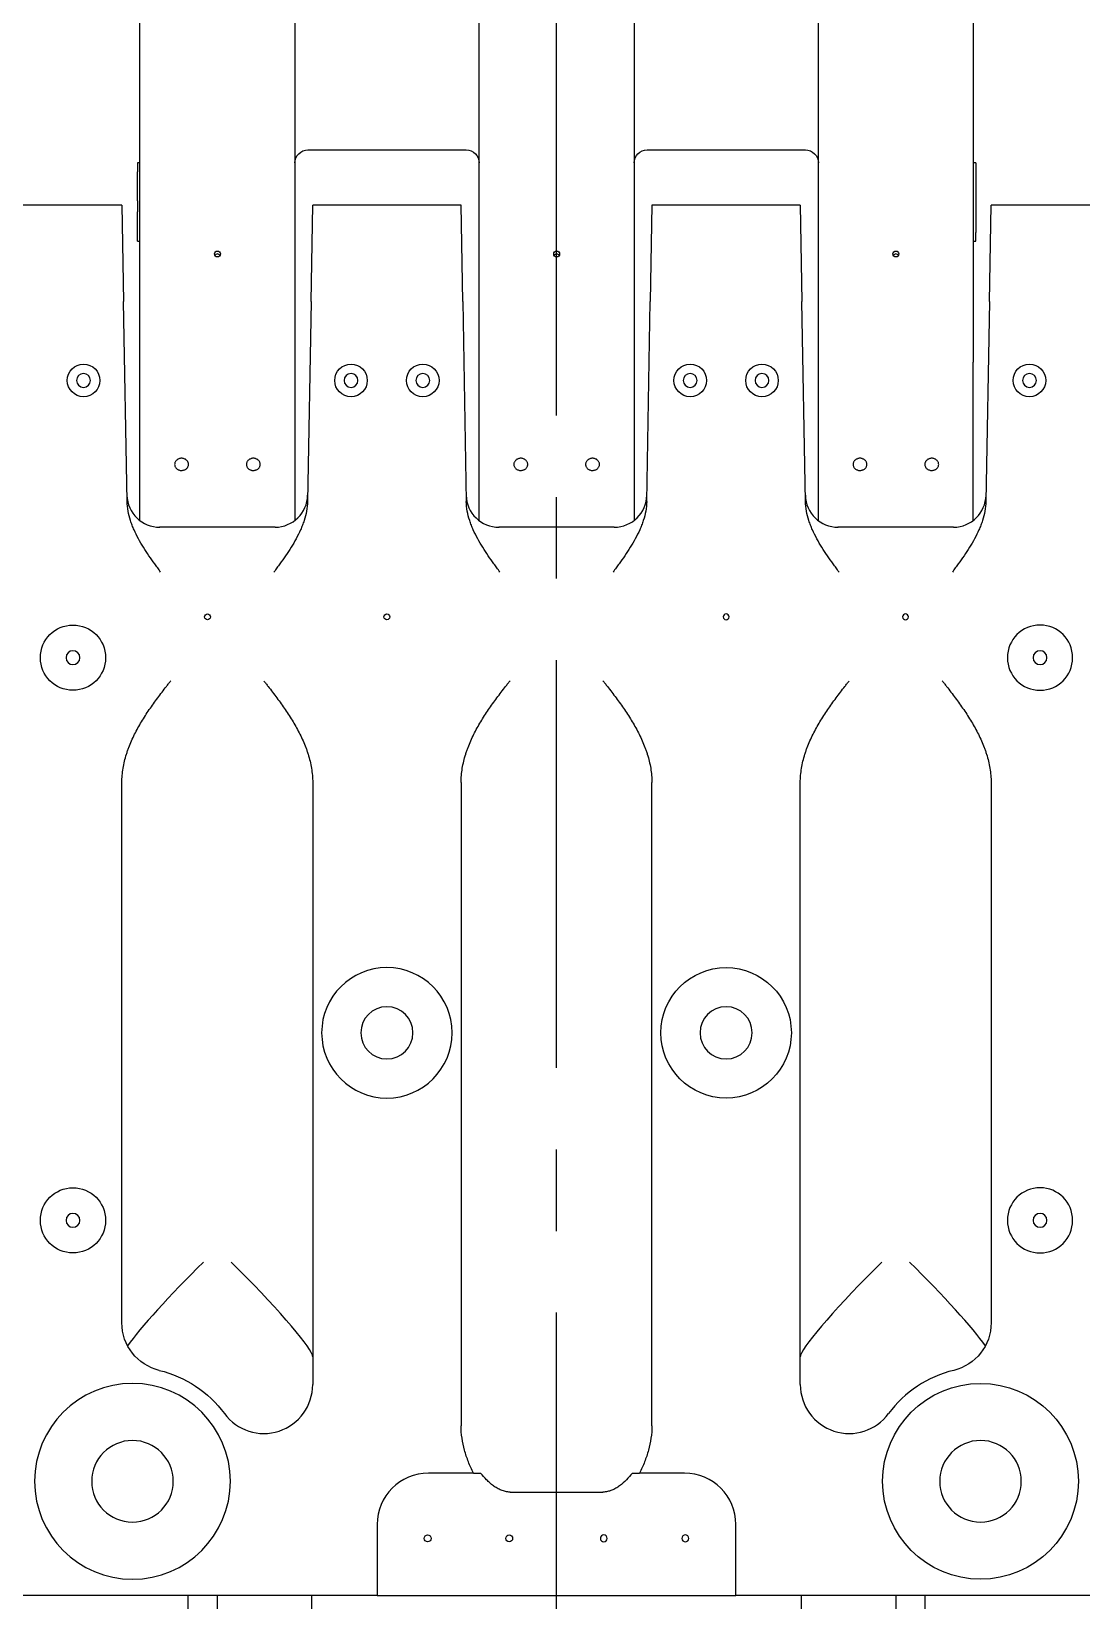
# Model space of a CAD drawing. Header units: millimetres. Extents: x 10462777 to 22643323, y 453826 to 1389191.
# Drawn here: x 11281786 to 11282430, y 580603 to 581565 of the extents above; entities that cross this region are included whole.
import ezdxf

# ---------------------------------------------------------------- set-up
doc = ezdxf.new("R2010")
doc.units = ezdxf.units.MM
doc.header["$LTSCALE"] = 200
doc.header["$MEASUREMENT"] = 0
doc.linetypes.add('CENTER', pattern=[2, 1.25, -0.25, 0.25, -0.25])
doc.linetypes.add('PHANTOM', pattern=[2.5, 1.25, -0.25, 0.25, -0.25, 0.25, -0.25])
doc.layers.get('0').update_dxf_attribs({"linetype": 'CONTINUOUS'})
doc.layers.add('1', color=1, linetype='CENTER')
doc.layers.add('2', color=2, linetype='CONTINUOUS')
doc.layers.add('LAYOUT', color=8, linetype='CONTINUOUS', lineweight=25)

# ---------------------------------------------------------------- blocks, each defined once
blk = doc.blocks.new('A$C7DA30AB0')
at = {"layer": 'LAYOUT', "color": 6, "linetype": 'PHANTOM'}
blk.add_circle((3030.45, 3025.99, 0), 2693.02, dxfattribs=at)

msp = doc.modelspace()

# ---------------------------------------------------------------- linework, layer by layer
at = {"layer": '1', "color": 23, "linetype": 'CENTER'}
msp.add_line((11282107.87228, 579329.36568, 0), (11282107.87228, 587294.33381, 0), dxfattribs=at)
at = {"layer": '2', "color": 124, "linetype": 'Continuous'}
for p, q in [((11281852.46866, 581362.16834, 0), (11281852.46866, 581854.12157, 0)), ((11281947.47001, 581854.12157, 0), (11281947.47001, 581362.16834, 0)), ((11282060.47161, 581362.16834, 0), (11282060.47161, 581854.12157, 0)), ((11282155.47296, 581854.12157, 0), (11282155.47296, 581362.16834, 0)), ((11282268.47457, 581362.16834, 0), (11282268.47457, 581854.12157, 0)), ((11282363.47591, 581854.12157, 0), (11282363.47591, 581362.16834, 0)), ((11281955.47012, 581492.24045, 0), (11282052.4715, 581492.24045, 0)), ((11282163.47307, 581492.24045, 0), (11282260.47445, 581492.24045, 0)), ((11281852.46866, 581484.2178, 0), (11281850.96864, 581484.2178, 0)), ((11281850.96864, 581484.2178, 0), (11281850.96864, 581478.88317, 0)), ((11282364.97594, 581484.2178, 0), (11282363.47591, 581484.2178, 0)), ((11282364.97594, 581484.2178, 0), (11282364.97594, 581484.18079, 0)), ((11282364.97594, 581484.18079, 0), (11282364.97594, 581466.10268, 0)), ((11281850.96864, 581460.99396, 0), (11281850.96864, 581478.88317, 0)), ((11281850.96864, 581460.99396, 0), (11281850.96864, 581454.36544, 0)), ((11282364.97594, 581466.1397, 0), (11282364.97594, 581459.47416, 0)), ((11281841.3685, 581458.41265, 0), (11281750.36721, 581458.41265, 0)), ((11281841.3685, 581458.41265, 0), (11281842.40001, 581399.31722, 0)), ((11281850.96864, 581436.28733, 0), (11281850.96864, 581454.36544, 0)), ((11281957.33865, 581399.31722, 0), (11281958.37016, 581458.41265, 0)), ((11282049.37145, 581458.41265, 0), (11281958.37016, 581458.41265, 0)), ((11282050.40297, 581399.31722, 0), (11282049.37145, 581458.41265, 0)), ((11282166.37312, 581458.41265, 0), (11282165.3416, 581399.31722, 0)), ((11282257.37441, 581458.41265, 0), (11282166.37312, 581458.41265, 0)), ((11282257.37441, 581458.41265, 0), (11282258.40592, 581399.31722, 0)), ((11282364.97594, 581459.47416, 0), (11282364.97594, 581441.58495, 0)), ((11282373.34456, 581399.31722, 0), (11282374.37607, 581458.41265, 0)), ((11282465.97737, 581458.41265, 0), (11282374.37607, 581458.41265, 0)), ((11281850.96864, 581436.25032, 0), (11281850.96864, 581436.28733, 0)), ((11281850.96864, 581436.25032, 0), (11281852.46866, 581436.25032, 0)), ((11282363.47591, 581436.25032, 0), (11282364.97594, 581436.25032, 0)), ((11282364.97594, 581436.25032, 0), (11282364.97594, 581441.58495, 0)), ((11281844.53953, 581276.74454, 0), (11281842.40001, 581399.31722, 0)), ((11281957.33865, 581399.31722, 0), (11281955.19913, 581276.74454, 0)), ((11282050.40297, 581399.31722, 0), (11282052.54248, 581276.74454, 0)), ((11282163.20209, 581276.74454, 0), (11282165.3416, 581399.31722, 0)), ((11282260.54544, 581276.74454, 0), (11282258.40592, 581399.31722, 0)), ((11282373.34456, 581399.31722, 0), (11282371.20504, 581276.74454, 0)), ((11281852.46866, 581264.91036, 0), (11281852.46866, 581362.16834, 0)), ((11281947.47001, 581362.16834, 0), (11281947.47001, 581265.06154, 0)), ((11282060.47161, 581264.91036, 0), (11282060.47161, 581362.16834, 0)), ((11282155.47296, 581362.16834, 0), (11282155.47296, 581265.06154, 0)), ((11282268.47457, 581264.91036, 0), (11282268.47457, 581362.16834, 0)), ((11282363.47591, 581265.06154, 0), (11282363.47591, 581362.16834, 0)), ((11281935.26851, 581260.90984, 0), (11281864.47015, 581260.90984, 0)), ((11282143.27147, 581260.90984, 0), (11282072.4731, 581260.90984, 0)), ((11282351.27442, 581260.90984, 0), (11282280.47606, 581260.90984, 0)), ((11281841.3685, 580773.10245, 0), (11281841.3685, 581104.32252, 0)), ((11281958.37016, 581104.32252, 0), (11281958.37016, 580735.22986, 0)), ((11282049.37145, 581104.32252, 0), (11282049.37145, 580709.98565, 0)), ((11282166.37312, 580709.98565, 0), (11282166.37312, 581104.32252, 0)), ((11282257.37441, 580735.22986, 0), (11282257.37441, 581104.32252, 0)), ((11282374.37607, 581104.32252, 0), (11282374.37607, 580773.10245, 0)), ((11282056.91223, 580680.9016, 0), (11282029.37117, 580680.9016, 0)), ((11282186.3734, 580680.9016, 0), (11282158.83234, 580680.9016, 0)), ((11282079.37188, 580669.32958, 0), (11282136.37269, 580669.32958, 0)), ((11281997.87072, 580649.40116, 0), (11281997.87072, 580605.90054, 0)), ((11282217.87385, 580605.90054, 0), (11282217.87385, 580649.40116, 0)), ((11281997.87072, 580605.90054, 0), (11281780.86764, 580605.90054, 0)), ((11281997.87072, 580605.90054, 0), (11282217.87385, 580605.90054, 0)), ((11282434.87693, 580605.90054, 0), (11282217.87385, 580605.90054, 0))]:
    msp.add_line(p, q, dxfattribs=at)
at = {"layer": '2', "color": 252, "linetype": 'Continuous'}
for p, q in [((11281881.86907, 580605.90054, 0), (11281881.86907, 580465.89855, 0)), ((11281899.86933, 580605.90054, 0), (11281899.86933, 580591.47283, 0)), ((11281957.87015, 580565.93515, 0), (11281957.87015, 580605.90054, 0)), ((11282257.87441, 580605.90054, 0), (11282257.87441, 580565.93515, 0)), ((11282315.87524, 580605.90054, 0), (11282315.87524, 580580.74893, 0)), ((11282333.87549, 580465.89855, 0), (11282333.87549, 580605.90054, 0))]:
    msp.add_line(p, q, dxfattribs=at)
at = {"layer": '2', "color": 124, "linetype": 'Continuous'}
for centre, radius in [((11281817.86816, 581350.91112, 0), 10.00014), ((11281981.87049, 581350.91112, 0), 10.00014), ((11282025.87112, 581350.91112, 0), 10.00014), ((11282189.87345, 581350.91112, 0), 10.00014), ((11282233.87407, 581350.91112, 0), 10.00014), ((11282397.8764, 581350.91112, 0), 10.00014), ((11281893.86924, 581205.90906, 0), 1.80003), ((11282003.87081, 581205.90906, 0), 1.80003), ((11281811.36807, 581180.90871, 0), 20.00028), ((11282211.87376, 580950.90544, 0), 40.00057), ((11281811.36807, 580835.9038, 0), 20.00028), ((11282367.87598, 580675.90153, 0), 60.00085), ((11282028.87116, 580640.90104, 0), 2.10003), ((11282078.87187, 580640.90104, 0), 2.10003)]:
    msp.add_circle(centre, radius, dxfattribs=at)
at = {"layer": '2', "color": 124, "linetype": 'Continuous', "extrusion": (0, 0, -1)}
for centre, radius in [((-11281817.86816, 581350.91112, 0), 4.25006), ((-11281981.87049, 581350.91112, 0), 4.25006), ((-11282025.87112, 581350.91112, 0), 4.25006), ((-11282189.87345, 581350.91112, 0), 4.25006), ((-11282233.87407, 581350.91112, 0), 4.25006), ((-11282397.8764, 581350.91112, 0), 4.25006), ((-11282211.87376, 581205.90906, 0), 1.80003), ((-11282321.87532, 581205.90906, 0), 1.80003), ((-11282404.3765, 581180.90871, 0), 20.00028), ((-11281811.36807, 581180.90871, 0), 4.25006), ((-11282404.3765, 581180.90871, 0), 4.25006), ((-11282003.87081, 580950.90544, 0), 40.00057), ((-11282003.87081, 580950.90544, 0), 16.00023), ((-11282211.87376, 580950.90544, 0), 16.00023), ((-11282404.3765, 580835.9038, 0), 20.00028), ((-11281811.36807, 580835.9038, 0), 4.25006), ((-11282404.3765, 580835.9038, 0), 4.25006), ((-11281847.86859, 580675.90153, 0), 60.00085), ((-11281847.86859, 580675.90153, 0), 25.02536), ((-11282367.87598, 580675.90153, 0), 25.02536), ((-11282136.8727, 580640.90104, 0), 2.10003), ((-11282186.87341, 580640.90104, 0), 2.10003)]:
    msp.add_circle(centre, radius, dxfattribs=at)
for centre, radius, start, end in [((-11281955.47012, 581484.24034, 0), 8.00011, 0, 90), ((-11282052.4715, 581484.24034, 0), 8.00011, 90, 180), ((-11282163.47307, 581484.24034, 0), 8.00011, 0, 90), ((-11282260.47445, 581484.24034, 0), 8.00011, 90, 180), ((-11281871.36892, 580773.10245, 0), 30.00043, 283.59162274, 0), ((-11282344.37564, 580773.10245, 0), 30.00043, 180, 256.40837726), ((-11281847.86859, 580675.90153, 0), 70.00099, 103.59162274, 143.6102553)]:
    msp.add_arc(centre, radius, start, end, dxfattribs=at)
at = {"layer": '2', "color": 124, "linetype": 'Continuous'}
for centre, radius, start, end in [((11281864.47015, 581280.91013, 0), 20.00028, 180.99999996, 270.55291165), ((11281935.26851, 581280.91013, 0), 20.00028, 270.17483988, 359.00000004), ((11282072.4731, 581280.91013, 0), 20.00028, 180.99999996, 270.55291165), ((11282143.27147, 581280.91013, 0), 20.00028, 270.17483988, 359.00000004), ((11282280.47606, 581280.91013, 0), 20.00028, 180.99999996, 270.55291165), ((11282351.27442, 581280.91013, 0), 20.00028, 270.17483988, 359.00000004), ((11282367.87598, 580675.90153, 0), 70.00099, 103.59162274, 143.6102553), ((11281928.36973, 580735.22986, 0), 30.00043, 216.3897447, 0), ((11282287.37483, 580735.22986, 0), 30.00043, 180, 323.6102553), ((11282029.37117, 580649.40116, 0), 31.50045, 90, 180), ((11282186.3734, 580649.40116, 0), 31.50045, 0, 90)]:
    msp.add_arc(centre, radius, start, end, dxfattribs=at)
for centre in [(11281899.96933, 581428.42756, 0), (11282107.97229, 581428.42756, 0), (11282315.97524, 581428.42756, 0)]:
    msp.add_ellipse(centre, major_axis=(1.80003, 0), ratio=0.993830785, dxfattribs=at)
for centre, major_axis, ratio, start_param, end_param in [((11281899.96933, 581426.65302, 0), (1.80003, 0), 0.993830785, 0.519048081, 2.622539926), ((11282107.97229, 581426.65302, 0), (1.80003, 0), 0.993830785, 0.519048081, 2.622539926), ((11282315.97524, 581426.65302, 0), (1.80003, 0), 0.993830785, 0.519048081, 2.622539926), ((11281891.36921, 580801.62575, 0), (-49.81044, -49.81044), 0.087488664, 4.625122518, 5.819255732), ((11281908.36945, 580801.62575, 0), (-49.81044, 49.81044), 0.087488664, 3.316125579, 4.799655443), ((11282307.37512, 580801.62575, 0), (-49.81044, -49.81044), 0.087488664, 4.625122518, 6.108652382), ((11282324.37536, 580801.62575, 0), (-49.81044, 49.81044), 0.087488664, 3.605522229, 4.799655443), ((11281908.36945, 580752.19657, 0), (-50.00071, 0), 0.259807691, 3.141592654, 3.228859116), ((11282307.37512, 580752.19657, 0), (-50.00071, 0), 0.259807691, 6.195918845, 6.283185307)]:
    msp.add_ellipse(centre, major_axis=major_axis, ratio=ratio, start_param=start_param, end_param=end_param, dxfattribs=at)
for points, knots in [([(11281873.71896, 581299.39766, 0), (11281873.71896, 581299.64413, 0), (11281873.74651, 581299.887, 0), (11281873.85448, 581300.36579, 0), (11281873.93621, 581300.6042, 0), (11281874.14954, 581301.05968, 0), (11281874.28008, 581301.27614, 0), (11281874.5885, 581301.68648, 0), (11281874.768, 581301.88111, 0), (11281875.16009, 581302.23045, 0), (11281875.37404, 581302.38747, 0), (11281875.83861, 581302.66506, 0), (11281876.08595, 581302.78318, 0), (11281876.59734, 581302.97294, 0), (11281876.86516, 581303.04605, 0), (11281877.41378, 581303.14391, 0), (11281877.68955, 581303.16813, 0), (11281878.24395, 581303.16839, 0), (11281878.52551, 581303.14365, 0), (11281879.07061, 581303.04648, 0), (11281879.33556, 581302.9746, 0), (11281879.85014, 581302.78414, 0), (11281880.09904, 581302.6651, 0), (11281880.55963, 581302.39028, 0), (11281880.77431, 581302.23354, 0), (11281881.17121, 581301.88021, 0), (11281881.34741, 581301.68886, 0), (11281881.65531, 581301.2801, 0), (11281881.78838, 581301.0599, 0), (11281882.00186, 581300.60416, 0), (11281882.08228, 581300.37016, 0), (11281882.19109, 581299.89021, 0), (11281882.21898, 581299.64244, 0), (11281882.21918, 581299.15553, 0), (11281882.19238, 581298.91407, 0), (11281882.08389, 581298.43517, 0), (11281882.00235, 581298.20083, 0), (11281881.79081, 581297.75549, 0), (11281881.65946, 581297.54117, 0), (11281881.34876, 581297.13745, 0), (11281881.17292, 581296.95208, 0), (11281880.78144, 581296.61306, 0), (11281880.56307, 581296.45809, 0), (11281880.10098, 581296.19166, 0), (11281879.857, 581296.07916, 0), (11281879.3431, 581295.89544, 0), (11281879.07284, 581295.82486, 0), (11281878.52954, 581295.73167, 0), (11281878.25364, 581295.70785, 0), (11281877.693, 581295.70736, 0), (11281877.41572, 581295.73086, 0), (11281876.87254, 581295.82318, 0), (11281876.60309, 581295.89302, 0), (11281876.08757, 581296.07634, 0), (11281875.84333, 581296.18858, 0), (11281875.38145, 581296.45384, 0), (11281875.16248, 581296.60858, 0), (11281874.76986, 581296.94738, 0), (11281874.59384, 581297.13238, 0), (11281874.28313, 581297.53441, 0), (11281874.1505, 581297.74972, 0), (11281873.93807, 581298.19473, 0), (11281873.85651, 581298.42723, 0), (11281873.74652, 581298.90783, 0), (11281873.71896, 581299.15119, 0), (11281873.71896, 581299.39766, 0)], [0, 0, 0, 0, 0.03125, 0.03125, 0.0625, 0.0625, 0.09375, 0.09375, 0.125, 0.125, 0.15625, 0.15625, 0.1875, 0.1875, 0.21875, 0.21875, 0.25, 0.25, 0.28125, 0.28125, 0.3125, 0.3125, 0.34375, 0.34375, 0.375, 0.375, 0.40625, 0.40625, 0.4375, 0.4375, 0.46875, 0.46875, 0.5, 0.5, 0.53125, 0.53125, 0.5625, 0.5625, 0.59375, 0.59375, 0.625, 0.625, 0.65625, 0.65625, 0.6875, 0.6875, 0.71875, 0.71875, 0.75, 0.75, 0.78125, 0.78125, 0.8125, 0.8125, 0.84375, 0.84375, 0.875, 0.875, 0.90625, 0.90625, 0.9375, 0.9375, 0.96875, 0.96875, 1, 1, 1, 1]), ([(11281917.71958, 581299.39766, 0), (11281917.71958, 581299.64413, 0), (11281917.74714, 581299.887, 0), (11281917.85511, 581300.36579, 0), (11281917.93683, 581300.6042, 0), (11281918.15016, 581301.05968, 0), (11281918.28071, 581301.27614, 0), (11281918.58913, 581301.68648, 0), (11281918.76863, 581301.88111, 0), (11281919.16072, 581302.23045, 0), (11281919.37467, 581302.38747, 0), (11281919.83923, 581302.66506, 0), (11281920.08658, 581302.78318, 0), (11281920.59797, 581302.97294, 0), (11281920.86579, 581303.04605, 0), (11281921.4144, 581303.14391, 0), (11281921.69018, 581303.16813, 0), (11281922.24458, 581303.16839, 0), (11281922.52614, 581303.14365, 0), (11281923.07124, 581303.04648, 0), (11281923.33618, 581302.9746, 0), (11281923.85077, 581302.78414, 0), (11281924.09966, 581302.6651, 0), (11281924.56025, 581302.39028, 0), (11281924.77493, 581302.23354, 0), (11281925.17184, 581301.88021, 0), (11281925.34803, 581301.68886, 0), (11281925.65593, 581301.2801, 0), (11281925.78901, 581301.0599, 0), (11281926.00248, 581300.60416, 0), (11281926.0829, 581300.37016, 0), (11281926.19171, 581299.89021, 0), (11281926.21961, 581299.64244, 0), (11281926.2198, 581299.15553, 0), (11281926.19301, 581298.91407, 0), (11281926.08452, 581298.43517, 0), (11281926.00298, 581298.20083, 0), (11281925.79144, 581297.75549, 0), (11281925.66008, 581297.54117, 0), (11281925.34938, 581297.13745, 0), (11281925.17354, 581296.95208, 0), (11281924.78206, 581296.61306, 0), (11281924.5637, 581296.45809, 0), (11281924.1016, 581296.19166, 0), (11281923.85762, 581296.07916, 0), (11281923.34372, 581295.89544, 0), (11281923.07346, 581295.82486, 0), (11281922.53017, 581295.73167, 0), (11281922.25426, 581295.70785, 0), (11281921.69362, 581295.70736, 0), (11281921.41635, 581295.73086, 0), (11281920.87316, 581295.82318, 0), (11281920.60371, 581295.89302, 0), (11281920.0882, 581296.07634, 0), (11281919.84395, 581296.18858, 0), (11281919.38207, 581296.45384, 0), (11281919.16311, 581296.60858, 0), (11281918.77048, 581296.94738, 0), (11281918.59447, 581297.13238, 0), (11281918.28376, 581297.53441, 0), (11281918.15112, 581297.74972, 0), (11281917.93869, 581298.19473, 0), (11281917.85714, 581298.42723, 0), (11281917.74714, 581298.90783, 0), (11281917.71958, 581299.15119, 0), (11281917.71958, 581299.39766, 0)], [0, 0, 0, 0, 0.03125, 0.03125, 0.0625, 0.0625, 0.09375, 0.09375, 0.125, 0.125, 0.15625, 0.15625, 0.1875, 0.1875, 0.21875, 0.21875, 0.25, 0.25, 0.28125, 0.28125, 0.3125, 0.3125, 0.34375, 0.34375, 0.375, 0.375, 0.40625, 0.40625, 0.4375, 0.4375, 0.46875, 0.46875, 0.5, 0.5, 0.53125, 0.53125, 0.5625, 0.5625, 0.59375, 0.59375, 0.625, 0.625, 0.65625, 0.65625, 0.6875, 0.6875, 0.71875, 0.71875, 0.75, 0.75, 0.78125, 0.78125, 0.8125, 0.8125, 0.84375, 0.84375, 0.875, 0.875, 0.90625, 0.90625, 0.9375, 0.9375, 0.96875, 0.96875, 1, 1, 1, 1]), ([(11282081.72191, 581299.39766, 0), (11282081.72191, 581299.64413, 0), (11282081.74947, 581299.887, 0), (11282081.85744, 581300.36579, 0), (11282081.93916, 581300.6042, 0), (11282082.15249, 581301.05968, 0), (11282082.28304, 581301.27614, 0), (11282082.59146, 581301.68648, 0), (11282082.77095, 581301.88111, 0), (11282083.16305, 581302.23045, 0), (11282083.377, 581302.38747, 0), (11282083.84156, 581302.66506, 0), (11282084.08891, 581302.78318, 0), (11282084.6003, 581302.97294, 0), (11282084.86812, 581303.04605, 0), (11282085.41673, 581303.14391, 0), (11282085.69251, 581303.16813, 0), (11282086.24691, 581303.16839, 0), (11282086.52846, 581303.14365, 0), (11282087.07357, 581303.04648, 0), (11282087.33851, 581302.9746, 0), (11282087.8531, 581302.78414, 0), (11282088.10199, 581302.6651, 0), (11282088.56258, 581302.39028, 0), (11282088.77726, 581302.23354, 0), (11282089.17417, 581301.88021, 0), (11282089.35036, 581301.68886, 0), (11282089.65826, 581301.2801, 0), (11282089.79134, 581301.0599, 0), (11282090.00481, 581300.60416, 0), (11282090.08523, 581300.37016, 0), (11282090.19404, 581299.89021, 0), (11282090.22193, 581299.64244, 0), (11282090.22213, 581299.15553, 0), (11282090.19534, 581298.91407, 0), (11282090.08685, 581298.43517, 0), (11282090.00531, 581298.20083, 0), (11282089.79377, 581297.75549, 0), (11282089.66241, 581297.54117, 0), (11282089.35171, 581297.13745, 0), (11282089.17587, 581296.95208, 0), (11282088.78439, 581296.61306, 0), (11282088.56603, 581296.45809, 0), (11282088.10393, 581296.19166, 0), (11282087.85995, 581296.07916, 0), (11282087.34605, 581295.89544, 0), (11282087.07579, 581295.82486, 0), (11282086.5325, 581295.73167, 0), (11282086.25659, 581295.70785, 0), (11282085.69595, 581295.70736, 0), (11282085.41868, 581295.73086, 0), (11282084.87549, 581295.82318, 0), (11282084.60604, 581295.89302, 0), (11282084.09053, 581296.07634, 0), (11282083.84628, 581296.18858, 0), (11282083.3844, 581296.45384, 0), (11282083.16544, 581296.60858, 0), (11282082.77281, 581296.94738, 0), (11282082.5968, 581297.13238, 0), (11282082.28609, 581297.53441, 0), (11282082.15345, 581297.74972, 0), (11282081.94102, 581298.19473, 0), (11282081.85947, 581298.42723, 0), (11282081.74947, 581298.90783, 0), (11282081.72191, 581299.15119, 0), (11282081.72191, 581299.39766, 0)], [0, 0, 0, 0, 0.03125, 0.03125, 0.0625, 0.0625, 0.09375, 0.09375, 0.125, 0.125, 0.15625, 0.15625, 0.1875, 0.1875, 0.21875, 0.21875, 0.25, 0.25, 0.28125, 0.28125, 0.3125, 0.3125, 0.34375, 0.34375, 0.375, 0.375, 0.40625, 0.40625, 0.4375, 0.4375, 0.46875, 0.46875, 0.5, 0.5, 0.53125, 0.53125, 0.5625, 0.5625, 0.59375, 0.59375, 0.625, 0.625, 0.65625, 0.65625, 0.6875, 0.6875, 0.71875, 0.71875, 0.75, 0.75, 0.78125, 0.78125, 0.8125, 0.8125, 0.84375, 0.84375, 0.875, 0.875, 0.90625, 0.90625, 0.9375, 0.9375, 0.96875, 0.96875, 1, 1, 1, 1]), ([(11282125.72254, 581299.39766, 0), (11282125.72254, 581299.64413, 0), (11282125.75009, 581299.887, 0), (11282125.85806, 581300.36579, 0), (11282125.93978, 581300.6042, 0), (11282126.15312, 581301.05968, 0), (11282126.28366, 581301.27614, 0), (11282126.59208, 581301.68648, 0), (11282126.77158, 581301.88111, 0), (11282127.16367, 581302.23045, 0), (11282127.37762, 581302.38747, 0), (11282127.84219, 581302.66506, 0), (11282128.08953, 581302.78318, 0), (11282128.60092, 581302.97294, 0), (11282128.86874, 581303.04605, 0), (11282129.41736, 581303.14391, 0), (11282129.69313, 581303.16813, 0), (11282130.24753, 581303.16839, 0), (11282130.52909, 581303.14365, 0), (11282131.07419, 581303.04648, 0), (11282131.33914, 581302.9746, 0), (11282131.85372, 581302.78414, 0), (11282132.10262, 581302.6651, 0), (11282132.56321, 581302.39028, 0), (11282132.77789, 581302.23354, 0), (11282133.17479, 581301.88021, 0), (11282133.35099, 581301.68886, 0), (11282133.65889, 581301.2801, 0), (11282133.79196, 581301.0599, 0), (11282134.00544, 581300.60416, 0), (11282134.08586, 581300.37016, 0), (11282134.19467, 581299.89021, 0), (11282134.22256, 581299.64244, 0), (11282134.22276, 581299.15553, 0), (11282134.19596, 581298.91407, 0), (11282134.08747, 581298.43517, 0), (11282134.00593, 581298.20083, 0), (11282133.79439, 581297.75549, 0), (11282133.66304, 581297.54117, 0), (11282133.35234, 581297.13745, 0), (11282133.17649, 581296.95208, 0), (11282132.78502, 581296.61306, 0), (11282132.56665, 581296.45809, 0), (11282132.10456, 581296.19166, 0), (11282131.86058, 581296.07916, 0), (11282131.34667, 581295.89544, 0), (11282131.07641, 581295.82486, 0), (11282130.53312, 581295.73167, 0), (11282130.25722, 581295.70785, 0), (11282129.69658, 581295.70736, 0), (11282129.4193, 581295.73086, 0), (11282128.87612, 581295.82318, 0), (11282128.60667, 581295.89302, 0), (11282128.09115, 581296.07634, 0), (11282127.84691, 581296.18858, 0), (11282127.38502, 581296.45384, 0), (11282127.16606, 581296.60858, 0), (11282126.77344, 581296.94738, 0), (11282126.59742, 581297.13238, 0), (11282126.28671, 581297.53441, 0), (11282126.15408, 581297.74972, 0), (11282125.94165, 581298.19473, 0), (11282125.86009, 581298.42723, 0), (11282125.7501, 581298.90783, 0), (11282125.72254, 581299.15119, 0), (11282125.72254, 581299.39766, 0)], [0, 0, 0, 0, 0.03125, 0.03125, 0.0625, 0.0625, 0.09375, 0.09375, 0.125, 0.125, 0.15625, 0.15625, 0.1875, 0.1875, 0.21875, 0.21875, 0.25, 0.25, 0.28125, 0.28125, 0.3125, 0.3125, 0.34375, 0.34375, 0.375, 0.375, 0.40625, 0.40625, 0.4375, 0.4375, 0.46875, 0.46875, 0.5, 0.5, 0.53125, 0.53125, 0.5625, 0.5625, 0.59375, 0.59375, 0.625, 0.625, 0.65625, 0.65625, 0.6875, 0.6875, 0.71875, 0.71875, 0.75, 0.75, 0.78125, 0.78125, 0.8125, 0.8125, 0.84375, 0.84375, 0.875, 0.875, 0.90625, 0.90625, 0.9375, 0.9375, 0.96875, 0.96875, 1, 1, 1, 1]), ([(11282289.72487, 581299.39766, 0), (11282289.72487, 581299.64413, 0), (11282289.75242, 581299.887, 0), (11282289.86039, 581300.36579, 0), (11282289.94211, 581300.6042, 0), (11282290.15545, 581301.05968, 0), (11282290.28599, 581301.27614, 0), (11282290.59441, 581301.68648, 0), (11282290.77391, 581301.88111, 0), (11282291.166, 581302.23045, 0), (11282291.37995, 581302.38747, 0), (11282291.84452, 581302.66506, 0), (11282292.09186, 581302.78318, 0), (11282292.60325, 581302.97294, 0), (11282292.87107, 581303.04605, 0), (11282293.41969, 581303.14391, 0), (11282293.69546, 581303.16813, 0), (11282294.24986, 581303.16839, 0), (11282294.53142, 581303.14365, 0), (11282295.07652, 581303.04648, 0), (11282295.34147, 581302.9746, 0), (11282295.85605, 581302.78414, 0), (11282296.10495, 581302.6651, 0), (11282296.56554, 581302.39028, 0), (11282296.78022, 581302.23354, 0), (11282297.17712, 581301.88021, 0), (11282297.35332, 581301.68886, 0), (11282297.66122, 581301.2801, 0), (11282297.79429, 581301.0599, 0), (11282298.00777, 581300.60416, 0), (11282298.08818, 581300.37016, 0), (11282298.197, 581299.89021, 0), (11282298.22489, 581299.64244, 0), (11282298.22509, 581299.15553, 0), (11282298.19829, 581298.91407, 0), (11282298.0898, 581298.43517, 0), (11282298.00826, 581298.20083, 0), (11282297.79672, 581297.75549, 0), (11282297.66537, 581297.54117, 0), (11282297.35467, 581297.13745, 0), (11282297.17882, 581296.95208, 0), (11282296.78735, 581296.61306, 0), (11282296.56898, 581296.45809, 0), (11282296.10689, 581296.19166, 0), (11282295.86291, 581296.07916, 0), (11282295.349, 581295.89544, 0), (11282295.07874, 581295.82486, 0), (11282294.53545, 581295.73167, 0), (11282294.25954, 581295.70785, 0), (11282293.69891, 581295.70736, 0), (11282293.42163, 581295.73086, 0), (11282292.87845, 581295.82318, 0), (11282292.609, 581295.89302, 0), (11282292.09348, 581296.07634, 0), (11282291.84923, 581296.18858, 0), (11282291.38735, 581296.45384, 0), (11282291.16839, 581296.60858, 0), (11282290.77577, 581296.94738, 0), (11282290.59975, 581297.13238, 0), (11282290.28904, 581297.53441, 0), (11282290.15641, 581297.74972, 0), (11282289.94397, 581298.19473, 0), (11282289.86242, 581298.42723, 0), (11282289.75243, 581298.90783, 0), (11282289.72487, 581299.15119, 0), (11282289.72487, 581299.39766, 0)], [0, 0, 0, 0, 0.03125, 0.03125, 0.0625, 0.0625, 0.09375, 0.09375, 0.125, 0.125, 0.15625, 0.15625, 0.1875, 0.1875, 0.21875, 0.21875, 0.25, 0.25, 0.28125, 0.28125, 0.3125, 0.3125, 0.34375, 0.34375, 0.375, 0.375, 0.40625, 0.40625, 0.4375, 0.4375, 0.46875, 0.46875, 0.5, 0.5, 0.53125, 0.53125, 0.5625, 0.5625, 0.59375, 0.59375, 0.625, 0.625, 0.65625, 0.65625, 0.6875, 0.6875, 0.71875, 0.71875, 0.75, 0.75, 0.78125, 0.78125, 0.8125, 0.8125, 0.84375, 0.84375, 0.875, 0.875, 0.90625, 0.90625, 0.9375, 0.9375, 0.96875, 0.96875, 1, 1, 1, 1]), ([(11282333.72549, 581299.39766, 0), (11282333.72549, 581299.64413, 0), (11282333.75305, 581299.887, 0), (11282333.86102, 581300.36579, 0), (11282333.94274, 581300.6042, 0), (11282334.15607, 581301.05968, 0), (11282334.28662, 581301.27614, 0), (11282334.59504, 581301.68648, 0), (11282334.77453, 581301.88111, 0), (11282335.16663, 581302.23045, 0), (11282335.38058, 581302.38747, 0), (11282335.84514, 581302.66506, 0), (11282336.09249, 581302.78318, 0), (11282336.60388, 581302.97294, 0), (11282336.87169, 581303.04605, 0), (11282337.42031, 581303.14391, 0), (11282337.69609, 581303.16813, 0), (11282338.25049, 581303.16839, 0), (11282338.53204, 581303.14365, 0), (11282339.07715, 581303.04648, 0), (11282339.34209, 581302.9746, 0), (11282339.85668, 581302.78414, 0), (11282340.10557, 581302.6651, 0), (11282340.56616, 581302.39028, 0), (11282340.78084, 581302.23354, 0), (11282341.17775, 581301.88021, 0), (11282341.35394, 581301.68886, 0), (11282341.66184, 581301.2801, 0), (11282341.79492, 581301.0599, 0), (11282342.00839, 581300.60416, 0), (11282342.08881, 581300.37016, 0), (11282342.19762, 581299.89021, 0), (11282342.22551, 581299.64244, 0), (11282342.22571, 581299.15553, 0), (11282342.19892, 581298.91407, 0), (11282342.09043, 581298.43517, 0), (11282342.00889, 581298.20083, 0), (11282341.79735, 581297.75549, 0), (11282341.66599, 581297.54117, 0), (11282341.35529, 581297.13745, 0), (11282341.17945, 581296.95208, 0), (11282340.78797, 581296.61306, 0), (11282340.56961, 581296.45809, 0), (11282340.10751, 581296.19166, 0), (11282339.86353, 581296.07916, 0), (11282339.34963, 581295.89544, 0), (11282339.07937, 581295.82486, 0), (11282338.53608, 581295.73167, 0), (11282338.26017, 581295.70785, 0), (11282337.69953, 581295.70736, 0), (11282337.42226, 581295.73086, 0), (11282336.87907, 581295.82318, 0), (11282336.60962, 581295.89302, 0), (11282336.09411, 581296.07634, 0), (11282335.84986, 581296.18858, 0), (11282335.38798, 581296.45384, 0), (11282335.16902, 581296.60858, 0), (11282334.77639, 581296.94738, 0), (11282334.60038, 581297.13238, 0), (11282334.28967, 581297.53441, 0), (11282334.15703, 581297.74972, 0), (11282333.9446, 581298.19473, 0), (11282333.86304, 581298.42723, 0), (11282333.75305, 581298.90783, 0), (11282333.72549, 581299.15119, 0), (11282333.72549, 581299.39766, 0)], [0, 0, 0, 0, 0.03125, 0.03125, 0.0625, 0.0625, 0.09375, 0.09375, 0.125, 0.125, 0.15625, 0.15625, 0.1875, 0.1875, 0.21875, 0.21875, 0.25, 0.25, 0.28125, 0.28125, 0.3125, 0.3125, 0.34375, 0.34375, 0.375, 0.375, 0.40625, 0.40625, 0.4375, 0.4375, 0.46875, 0.46875, 0.5, 0.5, 0.53125, 0.53125, 0.5625, 0.5625, 0.59375, 0.59375, 0.625, 0.625, 0.65625, 0.65625, 0.6875, 0.6875, 0.71875, 0.71875, 0.75, 0.75, 0.78125, 0.78125, 0.8125, 0.8125, 0.84375, 0.84375, 0.875, 0.875, 0.90625, 0.90625, 0.9375, 0.9375, 0.96875, 0.96875, 1, 1, 1, 1]), ([(11281865.14183, 581233.4236, 0), (11281864.53219, 581234.25544, 0), (11281863.92442, 581235.08512, 0), (11281862.71138, 581236.74869, 0), (11281862.10692, 581237.58148, 0), (11281860.30531, 581240.0855, 0), (11281859.11988, 581241.76239, 0), (11281855.6555, 581246.83742, 0), (11281853.46696, 581250.27918, 0), (11281850.5606, 581255.62345, 0), (11281849.65478, 581257.43525, 0), (11281848.42072, 581260.21311, 0), (11281848.03021, 581261.14912, 0), (11281847.29702, 581263.04421, 0), (11281846.95543, 581264.0009, 0), (11281846.02153, 581266.87967, 0), (11281845.51641, 581268.81822, 0), (11281844.79345, 581272.74271, 0), (11281844.57472, 581274.72849, 0), (11281844.53953, 581276.74454, 0)], [0, 0, 0, 0, 0.0625, 0.0625, 0.125, 0.125, 0.25, 0.25, 0.5, 0.5, 0.625, 0.625, 0.6875, 0.6875, 0.75, 0.75, 0.875, 0.875, 1, 1, 1, 1]), ([(11281955.19913, 581276.74454, 0), (11281955.16394, 581274.72849, 0), (11281954.94521, 581272.74271, 0), (11281954.22225, 581268.81822, 0), (11281953.71713, 581266.87967, 0), (11281952.78323, 581264.0009, 0), (11281952.44164, 581263.04421, 0), (11281951.70845, 581261.14912, 0), (11281951.31794, 581260.21311, 0), (11281950.08388, 581257.43525, 0), (11281949.17806, 581255.62345, 0), (11281946.2717, 581250.27918, 0), (11281944.08316, 581246.83742, 0), (11281940.61878, 581241.76239, 0), (11281939.43335, 581240.0855, 0), (11281937.63173, 581237.58148, 0), (11281937.02728, 581236.74869, 0), (11281935.81424, 581235.08512, 0), (11281935.20647, 581234.25544, 0), (11281934.59683, 581233.4236, 0)], [0, 0, 0, 0, 0.125, 0.125, 0.25, 0.25, 0.3125, 0.3125, 0.375, 0.375, 0.5, 0.5, 0.75, 0.75, 0.875, 0.875, 0.9375, 0.9375, 1, 1, 1, 1]), ([(11282073.14479, 581233.4236, 0), (11282072.53515, 581234.25544, 0), (11282071.92737, 581235.08512, 0), (11282070.71433, 581236.74869, 0), (11282070.10988, 581237.58148, 0), (11282068.30827, 581240.0855, 0), (11282067.12284, 581241.76239, 0), (11282063.65846, 581246.83742, 0), (11282061.46992, 581250.27918, 0), (11282058.56356, 581255.62345, 0), (11282057.65773, 581257.43525, 0), (11282056.42367, 581260.21311, 0), (11282056.03316, 581261.14912, 0), (11282055.29997, 581263.04421, 0), (11282054.95838, 581264.0009, 0), (11282054.02449, 581266.87967, 0), (11282053.51937, 581268.81822, 0), (11282052.7964, 581272.74271, 0), (11282052.57767, 581274.72849, 0), (11282052.54248, 581276.74454, 0)], [0, 0, 0, 0, 0.0625, 0.0625, 0.125, 0.125, 0.25, 0.25, 0.5, 0.5, 0.625, 0.625, 0.6875, 0.6875, 0.75, 0.75, 0.875, 0.875, 1, 1, 1, 1]), ([(11282163.20209, 581276.74454, 0), (11282163.1669, 581274.72849, 0), (11282162.94817, 581272.74271, 0), (11282162.2252, 581268.81822, 0), (11282161.72008, 581266.87967, 0), (11282160.78619, 581264.0009, 0), (11282160.4446, 581263.04421, 0), (11282159.71141, 581261.14912, 0), (11282159.32089, 581260.21311, 0), (11282158.08684, 581257.43525, 0), (11282157.18101, 581255.62345, 0), (11282154.27465, 581250.27918, 0), (11282152.08611, 581246.83742, 0), (11282148.62173, 581241.76239, 0), (11282147.4363, 581240.0855, 0), (11282145.63469, 581237.58148, 0), (11282145.03023, 581236.74869, 0), (11282143.8172, 581235.08512, 0), (11282143.20942, 581234.25544, 0), (11282142.59978, 581233.4236, 0)], [0, 0, 0, 0, 0.125, 0.125, 0.25, 0.25, 0.3125, 0.3125, 0.375, 0.375, 0.5, 0.5, 0.75, 0.75, 0.875, 0.875, 0.9375, 0.9375, 1, 1, 1, 1]), ([(11282281.14774, 581233.4236, 0), (11282280.5381, 581234.25544, 0), (11282279.93033, 581235.08512, 0), (11282278.71729, 581236.74869, 0), (11282278.11283, 581237.58148, 0), (11282276.31122, 581240.0855, 0), (11282275.12579, 581241.76239, 0), (11282271.66141, 581246.83742, 0), (11282269.47287, 581250.27918, 0), (11282266.56651, 581255.62345, 0), (11282265.66068, 581257.43525, 0), (11282264.42663, 581260.21311, 0), (11282264.03612, 581261.14912, 0), (11282263.30293, 581263.04421, 0), (11282262.96134, 581264.0009, 0), (11282262.02744, 581266.87967, 0), (11282261.52232, 581268.81822, 0), (11282260.79936, 581272.74271, 0), (11282260.58063, 581274.72849, 0), (11282260.54544, 581276.74454, 0)], [0, 0, 0, 0, 0.0625, 0.0625, 0.125, 0.125, 0.25, 0.25, 0.5, 0.5, 0.625, 0.625, 0.6875, 0.6875, 0.75, 0.75, 0.875, 0.875, 1, 1, 1, 1]), ([(11282371.20504, 581276.74454, 0), (11282371.16985, 581274.72849, 0), (11282370.95112, 581272.74271, 0), (11282370.22816, 581268.81822, 0), (11282369.72304, 581266.87967, 0), (11282368.78914, 581264.0009, 0), (11282368.44755, 581263.04421, 0), (11282367.71436, 581261.14912, 0), (11282367.32385, 581260.21311, 0), (11282366.08979, 581257.43525, 0), (11282365.18397, 581255.62345, 0), (11282362.27761, 581250.27918, 0), (11282360.08906, 581246.83742, 0), (11282356.62469, 581241.76239, 0), (11282355.43926, 581240.0855, 0), (11282353.63764, 581237.58148, 0), (11282353.03319, 581236.74869, 0), (11282351.82015, 581235.08512, 0), (11282351.21238, 581234.25544, 0), (11282350.60274, 581233.4236, 0)], [0, 0, 0, 0, 0.125, 0.125, 0.25, 0.25, 0.3125, 0.3125, 0.375, 0.375, 0.5, 0.5, 0.75, 0.75, 0.875, 0.875, 0.9375, 0.9375, 1, 1, 1, 1]), ([(11281841.3685, 581104.32252, 0), (11281841.3685, 581107.29992, 0), (11281841.6358, 581110.23069, 0), (11281842.60021, 581116.01726, 0), (11281843.29854, 581118.87285, 0), (11281844.40081, 581122.40232, 0), (11281844.63318, 581123.10732, 0), (11281845.11785, 581124.50705, 0), (11281845.37006, 581125.20166, 0), (11281846.15444, 581127.27067, 0), (11281846.71431, 581128.6303, 0), (11281848.49169, 581132.65705, 0), (11281849.80665, 581135.27219, 0), (11281852.63812, 581140.39497, 0), (11281854.15486, 581142.90249, 0), (11281857.33867, 581147.83733, 0), (11281859.00757, 581150.26696, 0), (11281862.43682, 581155.05997, 0), (11281864.19649, 581157.42274, 0), (11281866.86945, 581160.94184, 0), (11281867.76602, 581162.11068, 0), (11281869.11507, 581163.86082, 0), (11281869.79063, 581164.73511, 0), (11281870.46699, 581165.60881, 0), (11281870.91797, 581166.19121, 0), (11281871.14441, 581166.48353, 0), (11281871.36892, 581166.77339, 0)], [0, 0, 0, 0, 0.125, 0.125, 0.25, 0.25, 0.28125, 0.28125, 0.3125, 0.3125, 0.375, 0.375, 0.5, 0.5, 0.625, 0.625, 0.75, 0.75, 0.875, 0.875, 0.9375, 0.9375, 0.96875, 0.984375, 0.984375, 1, 1, 1, 1]), ([(11281928.36973, 581166.77339, 0), (11281928.59425, 581166.48353, 0), (11281928.82069, 581166.19121, 0), (11281929.27167, 581165.60881, 0), (11281929.94803, 581164.73511, 0), (11281930.62359, 581163.86082, 0), (11281931.97264, 581162.11068, 0), (11281932.86921, 581160.94184, 0), (11281935.54217, 581157.42274, 0), (11281937.30184, 581155.05997, 0), (11281940.73109, 581150.26696, 0), (11281942.39999, 581147.83733, 0), (11281945.5838, 581142.90249, 0), (11281947.10054, 581140.39497, 0), (11281949.93201, 581135.27219, 0), (11281951.24697, 581132.65705, 0), (11281953.02435, 581128.6303, 0), (11281953.58422, 581127.27067, 0), (11281954.3686, 581125.20166, 0), (11281954.62081, 581124.50705, 0), (11281955.10548, 581123.10732, 0), (11281955.33785, 581122.40232, 0), (11281956.44012, 581118.87285, 0), (11281957.13845, 581116.01726, 0), (11281958.10286, 581110.23069, 0), (11281958.37016, 581107.29992, 0), (11281958.37016, 581104.32252, 0)], [0, 0, 0, 0, 0.015625, 0.015625, 0.03125, 0.0625, 0.0625, 0.125, 0.125, 0.25, 0.25, 0.375, 0.375, 0.5, 0.5, 0.625, 0.625, 0.6875, 0.6875, 0.71875, 0.71875, 0.75, 0.75, 0.875, 0.875, 1, 1, 1, 1]), ([(11282049.37145, 581104.32252, 0), (11282049.37145, 581107.29992, 0), (11282049.63876, 581110.23069, 0), (11282050.60317, 581116.01726, 0), (11282051.3015, 581118.87285, 0), (11282052.40376, 581122.40232, 0), (11282052.63613, 581123.10732, 0), (11282053.12081, 581124.50705, 0), (11282053.37302, 581125.20166, 0), (11282054.15739, 581127.27067, 0), (11282054.71727, 581128.6303, 0), (11282056.49465, 581132.65705, 0), (11282057.80961, 581135.27219, 0), (11282060.64107, 581140.39497, 0), (11282062.15781, 581142.90249, 0), (11282065.34163, 581147.83733, 0), (11282067.01052, 581150.26696, 0), (11282070.43977, 581155.05997, 0), (11282072.19944, 581157.42274, 0), (11282074.8724, 581160.94184, 0), (11282075.76898, 581162.11068, 0), (11282077.11802, 581163.86082, 0), (11282077.79359, 581164.73511, 0), (11282078.46994, 581165.60881, 0), (11282078.92093, 581166.19121, 0), (11282079.14736, 581166.48353, 0), (11282079.37188, 581166.77339, 0)], [0, 0, 0, 0, 0.125, 0.125, 0.25, 0.25, 0.28125, 0.28125, 0.3125, 0.3125, 0.375, 0.375, 0.5, 0.5, 0.625, 0.625, 0.75, 0.75, 0.875, 0.875, 0.9375, 0.9375, 0.96875, 0.984375, 0.984375, 1, 1, 1, 1]), ([(11282136.37269, 581166.77339, 0), (11282136.59721, 581166.48353, 0), (11282136.82364, 581166.19121, 0), (11282137.27463, 581165.60881, 0), (11282137.95098, 581164.73511, 0), (11282138.62655, 581163.86082, 0), (11282139.97559, 581162.11068, 0), (11282140.87217, 581160.94184, 0), (11282143.54513, 581157.42274, 0), (11282145.3048, 581155.05997, 0), (11282148.73405, 581150.26696, 0), (11282150.40294, 581147.83733, 0), (11282153.58675, 581142.90249, 0), (11282155.1035, 581140.39497, 0), (11282157.93496, 581135.27219, 0), (11282159.24992, 581132.65705, 0), (11282161.0273, 581128.6303, 0), (11282161.58718, 581127.27067, 0), (11282162.37155, 581125.20166, 0), (11282162.62376, 581124.50705, 0), (11282163.10844, 581123.10732, 0), (11282163.34081, 581122.40232, 0), (11282164.44307, 581118.87285, 0), (11282165.1414, 581116.01726, 0), (11282166.10581, 581110.23069, 0), (11282166.37312, 581107.29992, 0), (11282166.37312, 581104.32252, 0)], [0, 0, 0, 0, 0.015625, 0.015625, 0.03125, 0.0625, 0.0625, 0.125, 0.125, 0.25, 0.25, 0.375, 0.375, 0.5, 0.5, 0.625, 0.625, 0.6875, 0.6875, 0.71875, 0.71875, 0.75, 0.75, 0.875, 0.875, 1, 1, 1, 1]), ([(11282257.37441, 581104.32252, 0), (11282257.37441, 581107.29992, 0), (11282257.64171, 581110.23069, 0), (11282258.60612, 581116.01726, 0), (11282259.30445, 581118.87285, 0), (11282260.40672, 581122.40232, 0), (11282260.63909, 581123.10732, 0), (11282261.12376, 581124.50705, 0), (11282261.37597, 581125.20166, 0), (11282262.16035, 581127.27067, 0), (11282262.72022, 581128.6303, 0), (11282264.4976, 581132.65705, 0), (11282265.81256, 581135.27219, 0), (11282268.64403, 581140.39497, 0), (11282270.16077, 581142.90249, 0), (11282273.34458, 581147.83733, 0), (11282275.01348, 581150.26696, 0), (11282278.44273, 581155.05997, 0), (11282280.2024, 581157.42274, 0), (11282282.87536, 581160.94184, 0), (11282283.77193, 581162.11068, 0), (11282285.12097, 581163.86082, 0), (11282285.79654, 581164.73511, 0), (11282286.47289, 581165.60881, 0), (11282286.92388, 581166.19121, 0), (11282287.15031, 581166.48353, 0), (11282287.37483, 581166.77339, 0)], [0, 0, 0, 0, 0.125, 0.125, 0.25, 0.25, 0.28125, 0.28125, 0.3125, 0.3125, 0.375, 0.375, 0.5, 0.5, 0.625, 0.625, 0.75, 0.75, 0.875, 0.875, 0.9375, 0.9375, 0.96875, 0.984375, 0.984375, 1, 1, 1, 1]), ([(11282344.37564, 581166.77339, 0), (11282344.60016, 581166.48353, 0), (11282344.82659, 581166.19121, 0), (11282345.27758, 581165.60881, 0), (11282345.95394, 581164.73511, 0), (11282346.6295, 581163.86082, 0), (11282347.97855, 581162.11068, 0), (11282348.87512, 581160.94184, 0), (11282351.54808, 581157.42274, 0), (11282353.30775, 581155.05997, 0), (11282356.737, 581150.26696, 0), (11282358.40589, 581147.83733, 0), (11282361.58971, 581142.90249, 0), (11282363.10645, 581140.39497, 0), (11282365.93792, 581135.27219, 0), (11282367.25288, 581132.65705, 0), (11282369.03026, 581128.6303, 0), (11282369.59013, 581127.27067, 0), (11282370.37451, 581125.20166, 0), (11282370.62671, 581124.50705, 0), (11282371.11139, 581123.10732, 0), (11282371.34376, 581122.40232, 0), (11282372.44603, 581118.87285, 0), (11282373.14436, 581116.01726, 0), (11282374.10876, 581110.23069, 0), (11282374.37607, 581107.29992, 0), (11282374.37607, 581104.32252, 0)], [0, 0, 0, 0, 0.015625, 0.015625, 0.03125, 0.0625, 0.0625, 0.125, 0.125, 0.25, 0.25, 0.375, 0.375, 0.5, 0.5, 0.625, 0.625, 0.6875, 0.6875, 0.71875, 0.71875, 0.75, 0.75, 0.875, 0.875, 1, 1, 1, 1]), ([(11282056.91223, 580680.9016, 0), (11282055.80433, 580683.15545, 0), (11282054.78231, 580685.45511, 0), (11282053.40903, 580688.9898, 0), (11282052.97756, 580690.18347, 0), (11282052.176, 580692.59755, 0), (11282051.80838, 580693.81037, 0), (11282050.81173, 580697.46737, 0), (11282050.28841, 580699.92999, 0), (11282049.56859, 580704.91223, 0), (11282049.37145, 580707.43174, 0), (11282049.37145, 580709.98565, 0)], [0, 0, 0, 0, 0.25, 0.25, 0.375, 0.375, 0.5, 0.5, 0.75, 0.75, 1, 1, 1, 1]), ([(11282166.37312, 580709.98565, 0), (11282166.37312, 580707.43174, 0), (11282166.17598, 580704.91223, 0), (11282165.45616, 580699.92999, 0), (11282164.93284, 580697.46737, 0), (11282163.93619, 580693.81037, 0), (11282163.56857, 580692.59755, 0), (11282162.76701, 580690.18347, 0), (11282162.33554, 580688.9898, 0), (11282160.96226, 580685.45511, 0), (11282159.94024, 580683.15545, 0), (11282158.83234, 580680.9016, 0)], [0, 0, 0, 0, 0.25, 0.25, 0.5, 0.5, 0.625, 0.625, 0.75, 0.75, 1, 1, 1, 1]), ([(11282056.91223, 580680.9016, 0), (11282057.57117, 580680.9016, 0), (11282058.27082, 580680.9016, 0), (11282059.7571, 580680.9016, 0), (11282060.53365, 580680.9016, 0), (11282061.34412, 580680.9016, 0)], [0, 0, 0, 0, 0.5, 0.5, 1, 1, 1, 1]), ([(11282079.37188, 580669.32958, 0), (11282078.90342, 580669.32958, 0), (11282078.43545, 580669.35503, 0), (11282077.51481, 580669.4532, 0), (11282077.05993, 580669.52588, 0), (11282075.71032, 580669.80909, 0), (11282074.83057, 580670.08461, 0), (11282073.53618, 580670.60731, 0), (11282073.11118, 580670.79902, 0), (11282072.28175, 580671.2084, 0), (11282071.87574, 580671.4267, 0), (11282070.68026, 580672.11691, 0), (11282069.91318, 580672.62381, 0), (11282068.42571, 580673.71064, 0), (11282067.70348, 580674.29238, 0), (11282066.30659, 580675.50878, 0), (11282065.63549, 580676.14004, 0), (11282063.68963, 580678.09072, 0), (11282062.48134, 580679.46618, 0), (11282061.34412, 580680.9016, 0)], [0, 0, 0, 0, 0.0625, 0.0625, 0.125, 0.125, 0.25, 0.25, 0.3125, 0.3125, 0.375, 0.375, 0.5, 0.5, 0.625, 0.625, 0.75, 0.75, 1, 1, 1, 1]), ([(11282154.40045, 580680.9016, 0), (11282153.2646, 580679.46791, 0), (11282152.05434, 580678.08935, 0), (11282149.44332, 580675.47341, 0), (11282148.04371, 580674.23805, 0), (11282145.80671, 580672.60691, 0), (11282145.03733, 580672.09974, 0), (11282143.43759, 580671.17937, 0), (11282142.60099, 580670.76409, 0), (11282140.8944, 580670.07852, 0), (11282140.02182, 580669.8059, 0), (11282138.67782, 580669.52475, 0), (11282138.22396, 580669.45238, 0), (11282137.30332, 580669.35462, 0), (11282136.83483, 580669.32958, 0), (11282136.37269, 580669.32958, 0)], [0, 0, 0, 0, 0.25, 0.25, 0.5, 0.5, 0.625, 0.625, 0.75, 0.75, 0.875, 0.875, 0.9375, 0.9375, 1, 1, 1, 1]), ([(11282154.40045, 580680.9016, 0), (11282154.80974, 580680.9016, 0), (11282155.2093, 580680.9016, 0), (11282155.98957, 580680.9016, 0), (11282156.37113, 580680.9016, 0), (11282157.48238, 580680.9016, 0), (11282158.17816, 580680.9016, 0), (11282158.83234, 580680.9016, 0)], [0, 0, 0, 0, 0.25, 0.25, 0.5, 0.5, 1, 1, 1, 1])]:
    msp.add_open_spline(points, degree=3, knots=knots, dxfattribs=at)

# ---------------------------------------------------------------- block references
at = {"ltscale": 10}
msp.add_blockref('A$C7DA30AB0', (11276684.40366, 580408.4363, 0), dxfattribs=at)

doc.saveas('drawing.dxf')
